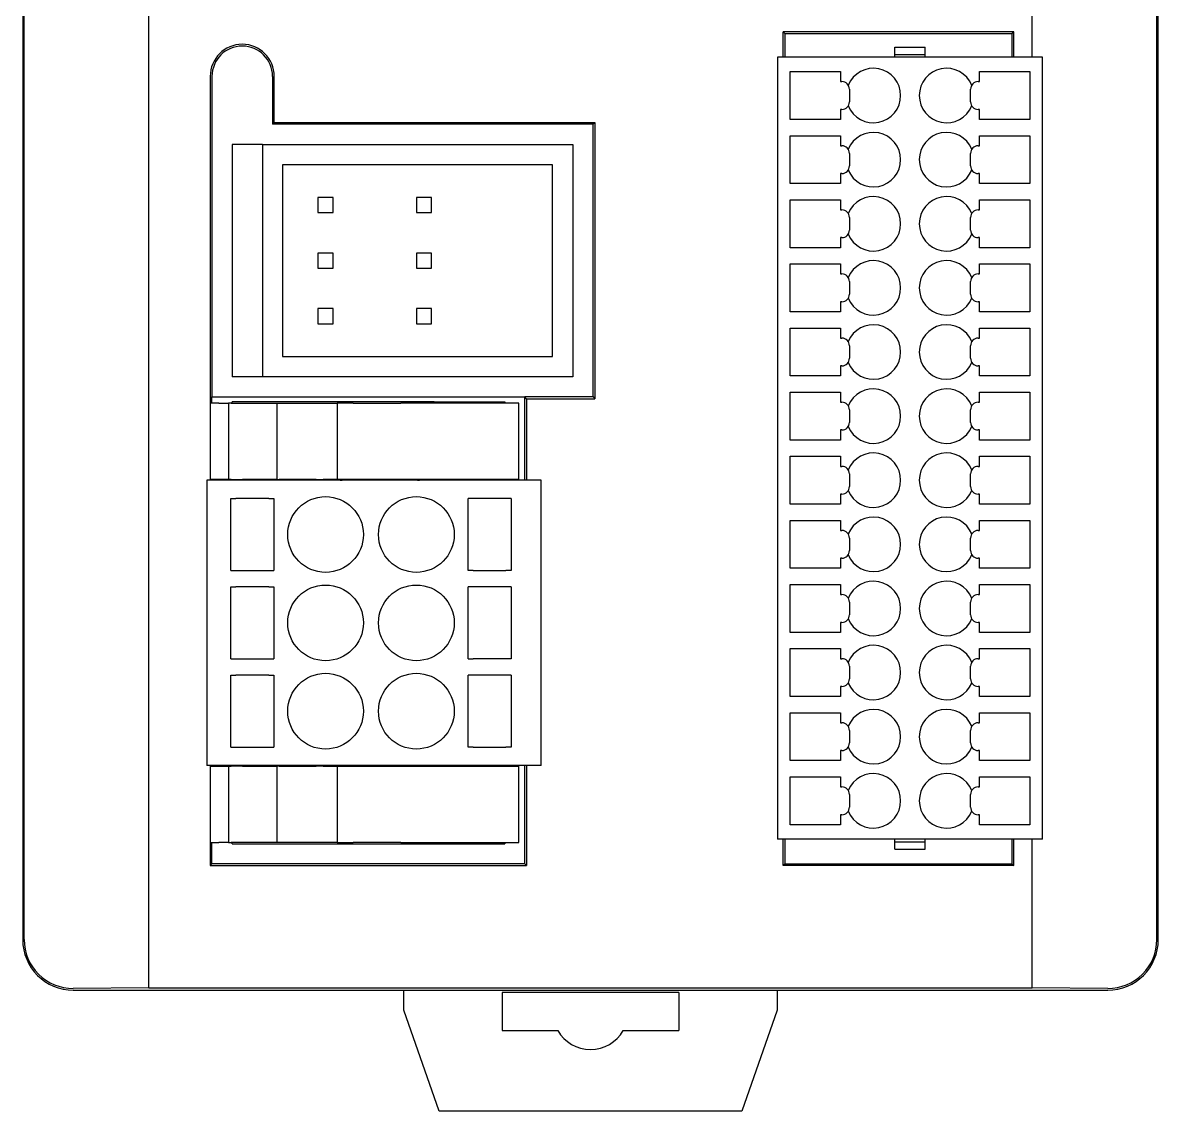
# Model space of a CAD drawing. Header units: inches. Extents: x 211.4 to 252.5, y 30.1 to 125.7.
# Drawn here: x 211.42 to 252.5, y 30.08 to 69.44 of the extents above; entities that cross this region are included whole.
import ezdxf

# ---------------------------------------------------------------- set-up
doc = ezdxf.new("R2010")
doc.units = ezdxf.units.IN
doc.header["$MEASUREMENT"] = 0

msp = doc.modelspace()

# ---------------------------------------------------------------- linework, layer by layer
at = {"color": 7, "linetype": 'Continuous'}
for p, q in [((211.421, 123.914), (211.421, 36.288)), ((211.472, 36.288), (211.472, 123.914)), ((252.445, 36.288), (252.445, 123.914)), ((252.496, 36.288), (252.496, 123.914)), ((215.985, 34.549), (215.985, 117.991)), ((247.932, 68.198), (247.932, 111.279)), ((238.987, 69.056), (238.923, 69.12)), ((247.265, 69.12), (238.923, 69.12)), ((238.923, 68.198), (238.923, 69.12)), ((238.987, 69.056), (247.202, 69.056)), ((238.987, 69.056), (238.987, 68.198)), ((247.202, 69.056), (247.265, 69.12)), ((247.202, 69.056), (247.202, 68.198)), ((247.265, 68.198), (247.265, 69.12)), ((238.722, 68.198), (238.722, 39.921)), ((248.306, 68.198), (238.722, 68.198)), ((242.966, 68.564), (244.062, 68.564)), ((242.966, 68.29), (242.966, 68.564)), ((242.966, 68.198), (242.966, 68.29)), ((242.966, 68.29), (244.062, 68.29)), ((244.062, 68.29), (244.062, 68.564)), ((244.062, 68.198), (244.062, 68.29)), ((248.306, 39.921), (248.306, 68.198)), ((218.203, 67.505), (218.203, 55.684)), ((218.267, 67.505), (218.267, 55.913)), ((220.458, 67.505), (220.458, 65.771)), ((220.521, 65.834), (220.521, 67.505)), ((239.178, 67.678), (241.004, 67.678)), ((239.178, 65.944), (239.178, 67.678)), ((241.004, 67.678), (241.004, 67.313)), ((246.024, 67.313), (246.024, 67.678)), ((246.024, 67.678), (247.85, 67.678)), ((247.85, 67.678), (247.85, 65.944)), ((241.004, 67.313), (241.05, 67.313)), ((241.323, 67.039), (241.323, 66.583)), ((245.705, 66.583), (245.705, 67.039)), ((245.979, 67.313), (246.024, 67.313)), ((241.05, 66.309), (241.004, 66.309)), ((241.004, 66.309), (241.004, 65.944)), ((246.024, 66.309), (245.979, 66.309)), ((246.024, 65.944), (246.024, 66.309)), ((220.521, 65.834), (220.458, 65.771)), ((232.05, 65.771), (220.458, 65.771)), ((220.521, 65.834), (232.114, 65.834)), ((232.05, 65.771), (232.114, 65.834)), ((232.05, 55.913), (232.05, 65.771)), ((232.114, 65.834), (232.114, 55.849)), ((241.004, 65.944), (239.178, 65.944)), ((247.85, 65.944), (246.024, 65.944)), ((239.178, 65.36), (241.004, 65.36)), ((239.178, 63.626), (239.178, 65.36)), ((241.004, 65.36), (241.004, 64.995)), ((246.024, 64.995), (246.024, 65.36)), ((246.024, 65.36), (247.85, 65.36)), ((247.85, 65.36), (247.85, 63.626)), ((218.997, 65.04), (218.997, 56.643)), ((220.093, 65.04), (218.997, 65.04)), ((220.093, 65.04), (220.093, 56.643)), ((220.093, 65.04), (231.32, 65.04)), ((231.32, 65.04), (231.32, 56.643)), ((241.004, 64.995), (241.05, 64.995)), ((245.979, 64.995), (246.024, 64.995)), ((241.323, 64.721), (241.323, 64.264)), ((245.705, 64.264), (245.705, 64.721)), ((230.589, 64.31), (220.823, 64.31)), ((220.823, 64.31), (220.823, 57.373)), ((230.589, 57.373), (230.589, 64.31)), ((241.05, 63.991), (241.004, 63.991)), ((241.004, 63.991), (241.004, 63.626)), ((246.024, 63.991), (245.979, 63.991)), ((246.024, 63.626), (246.024, 63.991)), ((241.004, 63.626), (239.178, 63.626)), ((247.85, 63.626), (246.024, 63.626)), ((222.648, 63.123), (222.101, 63.123)), ((222.101, 63.123), (222.101, 62.576)), ((222.648, 62.576), (222.648, 63.123)), ((225.66, 63.123), (225.66, 62.576)), ((226.208, 63.123), (225.66, 63.123)), ((226.208, 62.576), (226.208, 63.123)), ((239.178, 63.041), (241.004, 63.041)), ((239.178, 61.307), (239.178, 63.041)), ((241.004, 63.041), (241.004, 62.676)), ((246.024, 62.676), (246.024, 63.041)), ((246.024, 63.041), (247.85, 63.041)), ((247.85, 63.041), (247.85, 61.307)), ((222.101, 62.576), (222.648, 62.576)), ((225.66, 62.576), (226.208, 62.576)), ((241.004, 62.676), (241.05, 62.676)), ((245.979, 62.676), (246.024, 62.676)), ((241.323, 62.402), (241.323, 61.946)), ((245.705, 61.946), (245.705, 62.402)), ((241.05, 61.672), (241.004, 61.672)), ((241.004, 61.672), (241.004, 61.307)), ((246.024, 61.672), (245.979, 61.672)), ((246.024, 61.307), (246.024, 61.672)), ((241.004, 61.307), (239.178, 61.307)), ((247.85, 61.307), (246.024, 61.307)), ((222.648, 61.115), (222.101, 61.115)), ((222.101, 61.115), (222.101, 60.568)), ((222.648, 60.568), (222.648, 61.115)), ((226.208, 61.115), (225.66, 61.115)), ((225.66, 61.115), (225.66, 60.568)), ((226.208, 60.568), (226.208, 61.115)), ((222.101, 60.568), (222.648, 60.568)), ((225.66, 60.568), (226.208, 60.568)), ((239.178, 60.723), (241.004, 60.723)), ((239.178, 58.989), (239.178, 60.723)), ((241.004, 60.723), (241.004, 60.358)), ((246.024, 60.358), (246.024, 60.723)), ((246.024, 60.723), (247.85, 60.723)), ((247.85, 60.723), (247.85, 58.989)), ((241.004, 60.358), (241.05, 60.358)), ((241.323, 60.084), (241.323, 59.628)), ((245.705, 59.628), (245.705, 60.084)), ((245.979, 60.358), (246.024, 60.358)), ((241.05, 59.354), (241.004, 59.354)), ((241.004, 59.354), (241.004, 58.989)), ((246.024, 59.354), (245.979, 59.354)), ((246.024, 58.989), (246.024, 59.354)), ((222.648, 59.107), (222.101, 59.107)), ((222.101, 59.107), (222.101, 58.56)), ((222.648, 58.56), (222.648, 59.107)), ((225.66, 59.107), (225.66, 58.56)), ((226.208, 59.107), (225.66, 59.107)), ((226.208, 58.56), (226.208, 59.107)), ((241.004, 58.989), (239.178, 58.989)), ((247.85, 58.989), (246.024, 58.989)), ((222.101, 58.56), (222.648, 58.56)), ((225.66, 58.56), (226.208, 58.56)), ((239.178, 58.404), (241.004, 58.404)), ((239.178, 56.67), (239.178, 58.404)), ((241.004, 58.404), (241.004, 58.039)), ((246.024, 58.039), (246.024, 58.404)), ((246.024, 58.404), (247.85, 58.404)), ((247.85, 58.404), (247.85, 56.67)), ((241.004, 58.039), (241.05, 58.039)), ((245.979, 58.039), (246.024, 58.039)), ((241.323, 57.766), (241.323, 57.309)), ((245.705, 57.309), (245.705, 57.766)), ((220.823, 57.373), (230.589, 57.373)), ((241.05, 57.035), (241.004, 57.035)), ((241.004, 57.035), (241.004, 56.67)), ((246.024, 57.035), (245.979, 57.035)), ((246.024, 56.67), (246.024, 57.035)), ((220.093, 56.643), (218.997, 56.643)), ((231.32, 56.643), (220.093, 56.643)), ((241.004, 56.67), (239.178, 56.67)), ((247.85, 56.67), (246.024, 56.67)), ((218.267, 55.684), (218.267, 55.913)), ((218.267, 55.913), (229.585, 55.913)), ((229.585, 52.901), (229.585, 55.913)), ((229.649, 55.849), (229.585, 55.913)), ((232.05, 55.913), (229.585, 55.913)), ((232.05, 55.913), (232.114, 55.849)), ((239.178, 56.086), (241.004, 56.086)), ((239.178, 54.352), (239.178, 56.086)), ((241.004, 56.086), (241.004, 55.721)), ((246.024, 55.721), (246.024, 56.086)), ((246.024, 56.086), (247.85, 56.086)), ((247.85, 56.086), (247.85, 54.352)), ((218.2, 55.684), (218.2, 52.928)), ((218.51, 55.684), (218.2, 55.684)), ((218.51, 55.684), (218.86, 55.684)), ((218.86, 55.684), (218.86, 52.928)), ((218.965, 55.684), (218.86, 55.684)), ((218.965, 55.684), (219.377, 55.684)), ((218.997, 55.684), (218.997, 55.73)), ((226.299, 55.73), (218.997, 55.73)), ((219.377, 55.684), (220.614, 55.684)), ((220.614, 55.684), (220.614, 52.928)), ((220.614, 55.684), (220.692, 55.684)), ((220.692, 55.684), (222.033, 55.684)), ((222.033, 55.684), (222.289, 55.684)), ((222.289, 55.684), (222.792, 55.684)), ((222.792, 55.684), (222.792, 52.928)), ((223.377, 55.684), (222.792, 55.684)), ((223.377, 55.684), (225.098, 55.684)), ((229.37, 55.684), (225.098, 55.684)), ((226.299, 55.73), (226.299, 55.684)), ((226.299, 55.73), (228.855, 55.73)), ((228.855, 55.73), (228.855, 55.684)), ((229.37, 52.928), (229.37, 55.684)), ((229.649, 55.849), (229.649, 52.901)), ((229.649, 55.849), (232.114, 55.849)), ((241.004, 55.721), (241.05, 55.721)), ((245.979, 55.721), (246.024, 55.721)), ((241.323, 55.447), (241.323, 54.991)), ((245.705, 54.991), (245.705, 55.447)), ((241.05, 54.717), (241.004, 54.717)), ((241.004, 54.717), (241.004, 54.352)), ((246.024, 54.717), (245.979, 54.717)), ((246.024, 54.352), (246.024, 54.717)), ((241.004, 54.352), (239.178, 54.352)), ((247.85, 54.352), (246.024, 54.352)), ((239.178, 53.768), (241.004, 53.768)), ((239.178, 52.033), (239.178, 53.768)), ((241.004, 53.768), (241.004, 53.403)), ((241.004, 53.403), (241.05, 53.403)), ((245.979, 53.403), (246.024, 53.403)), ((246.024, 53.403), (246.024, 53.768)), ((246.024, 53.768), (247.85, 53.768)), ((247.85, 53.768), (247.85, 52.033)), ((241.323, 53.129), (241.323, 52.672)), ((245.705, 52.672), (245.705, 53.129)), ((218.085, 52.901), (218.085, 42.586)), ((230.179, 52.901), (218.085, 52.901)), ((218.51, 52.928), (218.2, 52.928)), ((218.203, 52.928), (218.203, 52.901)), ((218.267, 52.901), (218.267, 52.928)), ((218.86, 52.928), (218.51, 52.928)), ((218.965, 52.928), (218.86, 52.928)), ((218.965, 52.928), (219.377, 52.928)), ((218.997, 52.901), (218.997, 52.928)), ((220.614, 52.928), (219.377, 52.928)), ((220.614, 52.928), (220.692, 52.928)), ((222.033, 52.928), (220.692, 52.928)), ((222.033, 52.928), (222.289, 52.928)), ((222.792, 52.928), (222.289, 52.928)), ((223.377, 52.928), (222.792, 52.928)), ((225.098, 52.928), (223.377, 52.928)), ((229.37, 52.928), (225.098, 52.928)), ((226.299, 52.928), (226.299, 52.901)), ((228.855, 52.928), (228.855, 52.901)), ((230.179, 42.586), (230.179, 52.901)), ((218.952, 49.637), (218.952, 52.239)), ((218.952, 52.239), (219.134, 52.239)), ((220.321, 52.239), (219.134, 52.239)), ((220.321, 52.239), (220.503, 52.239)), ((220.503, 52.239), (220.503, 49.637)), ((227.532, 49.637), (227.532, 52.239)), ((227.714, 52.239), (227.532, 52.239)), ((228.901, 52.239), (227.714, 52.239)), ((229.083, 52.239), (228.901, 52.239)), ((229.083, 52.239), (229.083, 49.637)), ((241.05, 52.399), (241.004, 52.399)), ((241.004, 52.399), (241.004, 52.033)), ((246.024, 52.399), (245.979, 52.399)), ((246.024, 52.033), (246.024, 52.399)), ((241.004, 52.033), (239.178, 52.033)), ((247.85, 52.033), (246.024, 52.033)), ((239.178, 51.449), (241.004, 51.449)), ((239.178, 49.715), (239.178, 51.449)), ((241.004, 51.449), (241.004, 51.084)), ((246.024, 51.084), (246.024, 51.449)), ((246.024, 51.449), (247.85, 51.449)), ((247.85, 51.449), (247.85, 49.715)), ((241.004, 51.084), (241.05, 51.084)), ((245.979, 51.084), (246.024, 51.084)), ((241.323, 50.81), (241.323, 50.354)), ((245.705, 50.354), (245.705, 50.81)), ((241.004, 49.715), (239.178, 49.715)), ((241.05, 50.08), (241.004, 50.08)), ((241.004, 50.08), (241.004, 49.715)), ((246.024, 50.08), (245.979, 50.08)), ((246.024, 49.715), (246.024, 50.08)), ((247.85, 49.715), (246.024, 49.715)), ((218.952, 49.637), (219.134, 49.637)), ((219.134, 49.637), (220.321, 49.637)), ((220.321, 49.637), (220.503, 49.637)), ((227.714, 49.637), (227.532, 49.637)), ((227.714, 49.637), (228.901, 49.637)), ((229.083, 49.637), (228.901, 49.637)), ((218.952, 46.443), (218.952, 49.044)), ((218.952, 49.044), (219.134, 49.044)), ((220.321, 49.044), (219.134, 49.044)), ((220.321, 49.044), (220.503, 49.044)), ((220.503, 49.044), (220.503, 46.443)), ((227.714, 49.044), (227.532, 49.044)), ((227.532, 46.443), (227.532, 49.044)), ((228.901, 49.044), (227.714, 49.044)), ((229.083, 49.044), (228.901, 49.044)), ((229.083, 49.044), (229.083, 46.443)), ((239.178, 49.131), (241.004, 49.131)), ((239.178, 47.397), (239.178, 49.131)), ((241.004, 49.131), (241.004, 48.766)), ((246.024, 48.766), (246.024, 49.131)), ((246.024, 49.131), (247.85, 49.131)), ((247.85, 49.131), (247.85, 47.397)), ((241.004, 48.766), (241.05, 48.766)), ((241.323, 48.492), (241.323, 48.035)), ((245.705, 48.035), (245.705, 48.492)), ((245.979, 48.766), (246.024, 48.766)), ((241.05, 47.762), (241.004, 47.762)), ((241.004, 47.762), (241.004, 47.397)), ((246.024, 47.762), (245.979, 47.762)), ((246.024, 47.397), (246.024, 47.762)), ((241.004, 47.397), (239.178, 47.397)), ((247.85, 47.397), (246.024, 47.397)), ((218.952, 46.443), (219.134, 46.443)), ((219.134, 46.443), (220.321, 46.443)), ((220.321, 46.443), (220.503, 46.443)), ((227.532, 46.443), (227.714, 46.443)), ((228.901, 46.443), (227.714, 46.443)), ((229.083, 46.443), (228.901, 46.443)), ((239.178, 46.812), (241.004, 46.812)), ((239.178, 45.078), (239.178, 46.812)), ((241.004, 46.812), (241.004, 46.447)), ((241.004, 46.447), (241.05, 46.447)), ((245.979, 46.447), (246.024, 46.447)), ((246.024, 46.447), (246.024, 46.812)), ((246.024, 46.812), (247.85, 46.812)), ((247.85, 46.812), (247.85, 45.078)), ((241.323, 46.173), (241.323, 45.717)), ((245.705, 45.717), (245.705, 46.173)), ((218.952, 43.248), (218.952, 45.849)), ((218.952, 45.849), (219.134, 45.849)), ((220.321, 45.849), (219.134, 45.849)), ((220.321, 45.849), (220.503, 45.849)), ((220.503, 45.849), (220.503, 43.248)), ((227.714, 45.849), (227.532, 45.849)), ((227.532, 43.248), (227.532, 45.849)), ((228.901, 45.849), (227.714, 45.849)), ((229.083, 45.849), (228.901, 45.849)), ((229.083, 45.849), (229.083, 43.248)), ((241.05, 45.443), (241.004, 45.443)), ((241.004, 45.443), (241.004, 45.078)), ((246.024, 45.443), (245.979, 45.443)), ((246.024, 45.078), (246.024, 45.443)), ((241.004, 45.078), (239.178, 45.078)), ((247.85, 45.078), (246.024, 45.078)), ((239.178, 44.494), (241.004, 44.494)), ((239.178, 42.76), (239.178, 44.494)), ((241.004, 44.494), (241.004, 44.129)), ((246.024, 44.129), (246.024, 44.494)), ((246.024, 44.494), (247.85, 44.494)), ((247.85, 44.494), (247.85, 42.76)), ((241.004, 44.129), (241.05, 44.129)), ((245.979, 44.129), (246.024, 44.129)), ((241.323, 43.855), (241.323, 43.399)), ((245.705, 43.399), (245.705, 43.855)), ((218.952, 43.248), (219.134, 43.248)), ((219.134, 43.248), (220.321, 43.248)), ((220.321, 43.248), (220.503, 43.248)), ((227.714, 43.248), (227.532, 43.248)), ((227.714, 43.248), (228.901, 43.248)), ((229.083, 43.248), (228.901, 43.248)), ((241.004, 42.76), (239.178, 42.76)), ((241.05, 43.125), (241.004, 43.125)), ((241.004, 43.125), (241.004, 42.76)), ((246.024, 43.125), (245.979, 43.125)), ((246.024, 42.76), (246.024, 43.125)), ((247.85, 42.76), (246.024, 42.76)), ((230.179, 42.586), (218.085, 42.586)), ((218.2, 42.559), (218.2, 39.802)), ((218.2, 42.559), (218.51, 42.559)), ((218.203, 42.586), (218.203, 42.559)), ((218.267, 42.559), (218.267, 42.586)), ((218.51, 42.559), (218.86, 42.559)), ((218.86, 42.559), (218.86, 39.802)), ((218.86, 42.559), (218.965, 42.559)), ((219.377, 42.559), (218.965, 42.559)), ((218.997, 42.559), (218.997, 42.586)), ((219.377, 42.559), (220.614, 42.559)), ((220.614, 42.559), (220.614, 39.802)), ((220.692, 42.559), (220.614, 42.559)), ((220.692, 42.559), (222.033, 42.559)), ((222.289, 42.559), (222.033, 42.559)), ((222.289, 42.559), (222.792, 42.559)), ((222.792, 42.559), (222.792, 39.802)), ((222.792, 42.559), (223.377, 42.559)), ((223.377, 42.559), (225.098, 42.559)), ((225.098, 42.559), (229.37, 42.559)), ((226.299, 42.586), (226.299, 42.559)), ((228.855, 42.586), (228.855, 42.559)), ((229.37, 39.802), (229.37, 42.559)), ((229.585, 39.027), (229.585, 42.586)), ((229.649, 42.586), (229.649, 38.963)), ((239.178, 42.176), (241.004, 42.176)), ((239.178, 40.441), (239.178, 42.176)), ((241.004, 42.176), (241.004, 41.81)), ((246.024, 41.81), (246.024, 42.176)), ((246.024, 42.176), (247.85, 42.176)), ((247.85, 42.176), (247.85, 40.441)), ((241.004, 41.81), (241.05, 41.81)), ((241.323, 41.537), (241.323, 41.08)), ((245.705, 41.08), (245.705, 41.537)), ((245.979, 41.81), (246.024, 41.81)), ((241.05, 40.806), (241.004, 40.806)), ((241.004, 40.806), (241.004, 40.441)), ((246.024, 40.806), (245.979, 40.806)), ((246.024, 40.441), (246.024, 40.806)), ((241.004, 40.441), (239.178, 40.441)), ((247.85, 40.441), (246.024, 40.441)), ((248.306, 39.921), (238.722, 39.921)), ((238.923, 38.963), (238.923, 39.921)), ((238.987, 39.921), (238.987, 39.027)), ((242.966, 39.83), (242.966, 39.921)), ((244.062, 39.83), (244.062, 39.921)), ((247.202, 39.921), (247.202, 39.027)), ((247.265, 38.963), (247.265, 39.921)), ((247.932, 34.549), (247.932, 39.921)), ((218.2, 39.802), (218.51, 39.802)), ((218.203, 39.802), (218.203, 38.963)), ((218.267, 39.027), (218.267, 39.802)), ((218.86, 39.802), (218.51, 39.802)), ((218.86, 39.802), (218.965, 39.802)), ((219.377, 39.802), (218.965, 39.802)), ((218.997, 39.757), (218.997, 39.802)), ((218.997, 39.757), (226.299, 39.757)), ((220.614, 39.802), (219.377, 39.802)), ((220.692, 39.802), (220.614, 39.802)), ((222.033, 39.802), (220.692, 39.802)), ((222.289, 39.802), (222.033, 39.802)), ((222.792, 39.802), (222.289, 39.802)), ((222.792, 39.802), (223.377, 39.802)), ((225.098, 39.802), (223.377, 39.802)), ((225.098, 39.802), (229.37, 39.802)), ((226.299, 39.802), (226.299, 39.757)), ((226.299, 39.757), (228.855, 39.757)), ((228.855, 39.802), (228.855, 39.757)), ((242.966, 39.83), (244.062, 39.83)), ((242.966, 39.556), (242.966, 39.83)), ((242.966, 39.556), (244.062, 39.556)), ((244.062, 39.556), (244.062, 39.83)), ((218.267, 39.027), (218.203, 38.963)), ((229.585, 39.027), (218.267, 39.027)), ((229.585, 39.027), (229.649, 38.963)), ((238.987, 39.027), (238.923, 38.963)), ((238.987, 39.027), (247.202, 39.027)), ((247.202, 39.027), (247.265, 38.963)), ((218.203, 38.963), (229.649, 38.963)), ((247.265, 38.963), (238.923, 38.963)), ((215.985, 34.549), (213.247, 34.527)), ((215.985, 34.549), (247.932, 34.549)), ((250.67, 34.527), (247.932, 34.549)), ((213.247, 34.463), (250.67, 34.463)), ((225.204, 33.732), (225.204, 34.463)), ((228.764, 34.371), (228.764, 33.002)), ((235.153, 34.371), (228.764, 34.371)), ((235.153, 34.371), (235.153, 33.002)), ((238.713, 34.463), (238.713, 33.732)), ((226.482, 30.081), (225.204, 33.732)), ((238.713, 33.732), (237.435, 30.081)), ((228.764, 33.002), (230.773, 33.002)), ((233.144, 33.002), (235.153, 33.002)), ((237.435, 30.081), (226.482, 30.081))]:
    msp.add_line(p, q, dxfattribs=at)
for centre in [(222.375, 50.938), (225.66, 50.938), (222.375, 47.743), (225.66, 47.743), (222.375, 44.549), (225.66, 44.549)]:
    msp.add_circle(centre, 1.369, dxfattribs=at)
for centre, radius, start, end in [((219.362, 67.505), 1.159, 0, 180), ((219.362, 67.505), 1.095, 0, 180), ((242.191, 66.811), 0.986, 202.4703, 157.5297), ((244.838, 66.811), 0.986, 22.4703, 337.5297), ((241.05, 67.039), 0.274, 0, 90), ((245.979, 67.039), 0.274, 90, 180), ((241.05, 66.583), 0.274, 270, 0), ((245.979, 66.583), 0.274, 180, 270), ((242.191, 64.493), 0.986, 202.4703, 157.5297), ((244.838, 64.493), 0.986, 22.4703, 337.5297), ((241.05, 64.721), 0.274, 0, 90), ((245.979, 64.721), 0.274, 90, 180), ((241.05, 64.264), 0.274, 270, 0), ((245.979, 64.264), 0.274, 180, 270), ((242.191, 62.174), 0.986, 202.4703, 157.5297), ((244.838, 62.174), 0.986, 22.4703, 337.5297), ((241.05, 62.402), 0.274, 0, 90), ((245.979, 62.402), 0.274, 90, 180), ((241.05, 61.946), 0.274, 270, 0), ((245.979, 61.946), 0.274, 180, 270), ((242.191, 59.856), 0.986, 202.4703, 157.5297), ((244.838, 59.856), 0.986, 22.4703, 337.5297), ((241.05, 60.084), 0.274, 0, 90), ((245.979, 60.084), 0.274, 90, 180), ((241.05, 59.628), 0.274, 270, 0), ((245.979, 59.628), 0.274, 180, 270), ((242.191, 57.537), 0.986, 202.4703, 157.5297), ((244.838, 57.537), 0.986, 22.4703, 337.5297), ((241.05, 57.766), 0.274, 0, 90), ((245.979, 57.766), 0.274, 90, 180), ((241.05, 57.309), 0.274, 270, 0), ((245.979, 57.309), 0.274, 180, 270), ((242.191, 55.219), 0.986, 202.4703, 157.5297), ((244.838, 55.219), 0.986, 22.4703, 337.5297), ((241.05, 55.447), 0.274, 0, 90), ((245.979, 55.447), 0.274, 90, 180), ((241.05, 54.991), 0.274, 270, 0), ((245.979, 54.991), 0.274, 180, 270), ((242.191, 52.901), 0.986, 202.4703, 157.5297), ((244.838, 52.901), 0.986, 22.4703, 337.5297), ((241.05, 53.129), 0.274, 0, 90), ((245.979, 53.129), 0.274, 90, 180), ((222.899, 53.357), 0.456, 270, 289.9485), ((225.775, 53.357), 0.456, 250.0515, 270), ((241.05, 52.672), 0.274, 270, 0), ((245.979, 52.672), 0.274, 180, 270), ((242.191, 50.582), 0.986, 202.4703, 157.5297), ((244.838, 50.582), 0.986, 22.4703, 337.5297), ((241.05, 50.81), 0.274, 0, 90), ((245.979, 50.81), 0.274, 90, 180), ((241.05, 50.354), 0.274, 270, 0), ((245.979, 50.354), 0.274, 180, 270), ((242.191, 48.264), 0.986, 202.4703, 157.5297), ((244.838, 48.264), 0.986, 22.4703, 337.5297), ((241.05, 48.492), 0.274, 0, 90), ((245.979, 48.492), 0.274, 90, 180), ((241.05, 48.035), 0.274, 270, 0), ((245.979, 48.035), 0.274, 180, 270), ((242.191, 45.945), 0.986, 202.4703, 157.5297), ((244.838, 45.945), 0.986, 22.4703, 337.5297), ((241.05, 46.173), 0.274, 0, 90), ((245.979, 46.173), 0.274, 90, 180), ((241.05, 45.717), 0.274, 270, 0), ((245.979, 45.717), 0.274, 180, 270), ((242.191, 43.627), 0.986, 202.4703, 157.5297), ((244.838, 43.627), 0.986, 22.4703, 337.5297), ((241.05, 43.855), 0.274, 0, 90), ((245.979, 43.855), 0.274, 90, 180), ((241.05, 43.399), 0.274, 270, 0), ((245.979, 43.399), 0.274, 180, 270), ((222.899, 42.13), 0.456, 70.0516, 90), ((225.775, 42.13), 0.456, 90, 109.9484), ((242.191, 41.308), 0.986, 202.4703, 157.5297), ((244.838, 41.308), 0.986, 22.4703, 337.5297), ((241.05, 41.537), 0.274, 0, 90), ((245.979, 41.537), 0.274, 90, 180), ((241.05, 41.08), 0.274, 270, 0), ((245.979, 41.08), 0.274, 180, 270), ((213.247, 36.288), 1.826, 180, 270), ((213.233, 36.288), 1.761, 180.0008, 270.4497), ((250.684, 36.288), 1.761, 269.5504, 359.9992), ((250.67, 36.288), 1.826, 270, 0), ((231.959, 33.687), 1.369, 210, 330)]:
    msp.add_arc(centre, radius, start, end, dxfattribs=at)

doc.saveas('drawing.dxf')
